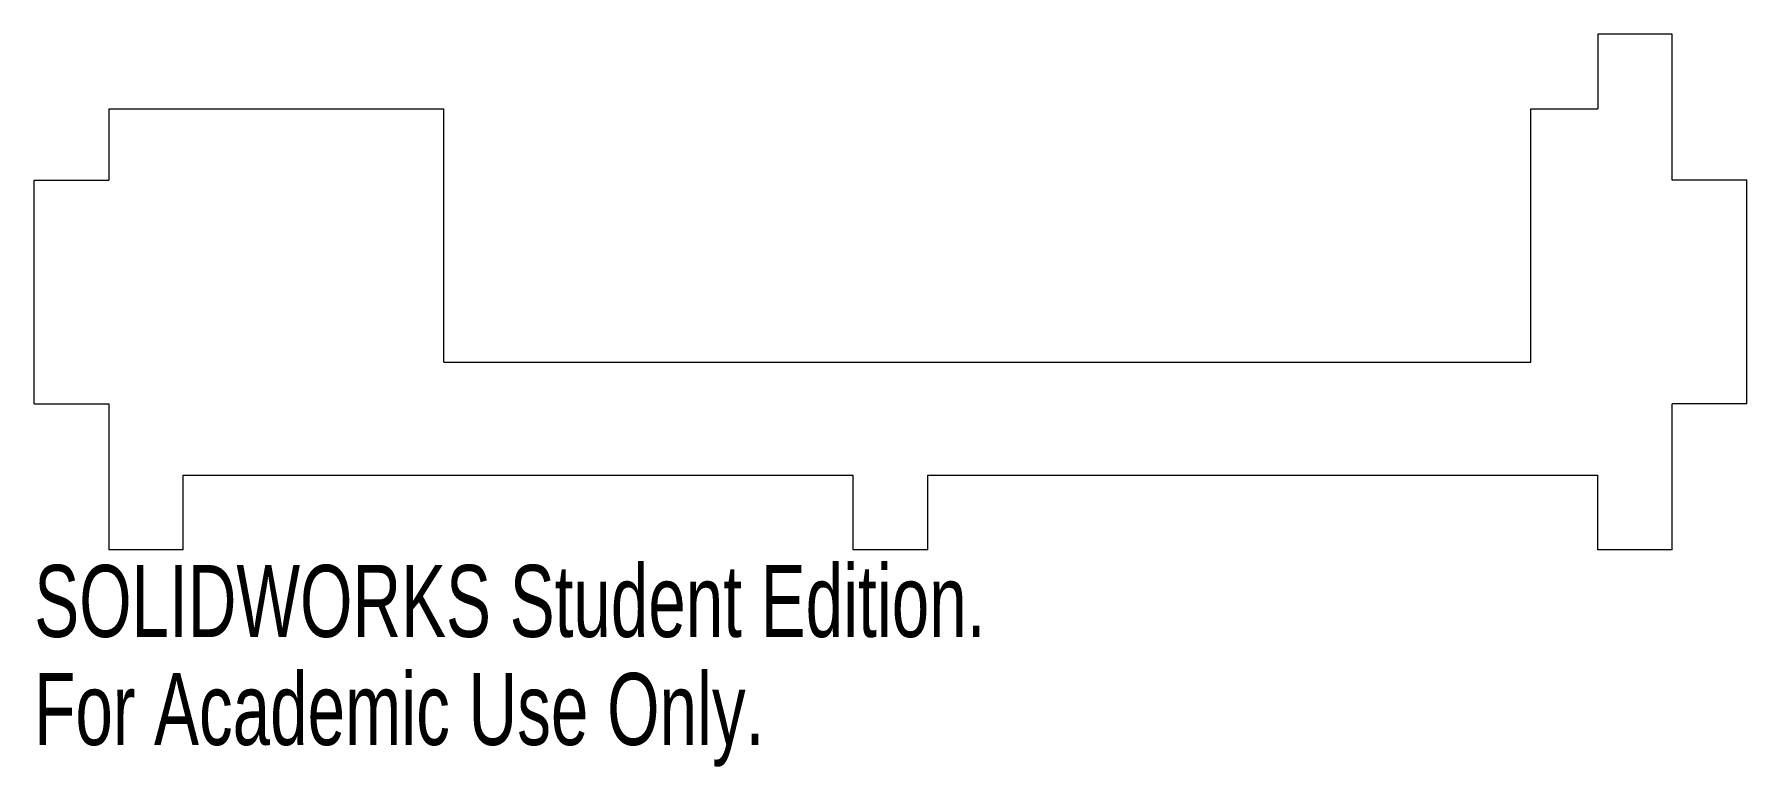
# Model space of a CAD drawing. Header units: millimetres. Extents: x -58 to 58, y -26 to 23.
import ezdxf

# ---------------------------------------------------------------- set-up
doc = ezdxf.new("R2010")
doc.units = ezdxf.units.MM
doc.styles.add('SLDTEXTSTYLE0', font='TXT', dxfattribs={"width": 0.7})

msp = doc.modelspace()

# ---------------------------------------------------------------- linework, layer by layer
at = {"color": 7, "linetype": 'Continuous', "lineweight": 15}
for p, q in [((52.5, 23.45), (47.5, 23.45)), ((47.5, 23.45), (47.5, 18.45)), ((52.5, 13.65), (52.5, 23.45)), ((-52.5, 18.45), (-30, 18.45)), ((-52.5, 18.45), (-52.5, 13.65)), ((-30, 1.45), (-30, 18.45)), ((43, 1.45), (43, 18.45)), ((43, 18.45), (47.5, 18.45)), ((-57.5, -1.35), (-57.5, 13.65)), ((-57.5, 13.65), (-52.5, 13.65)), ((57.5, 13.65), (52.5, 13.65)), ((57.5, -1.35), (57.5, 13.65)), ((-30, 1.45), (43, 1.45)), ((-57.5, -1.35), (-52.5, -1.35)), ((-52.5, -1.35), (-52.5, -11.15)), ((57.5, -1.35), (52.5, -1.35)), ((52.5, -11.15), (52.5, -1.35)), ((-47.5, -6.15), (-2.5, -6.15)), ((-47.5, -11.15), (-47.5, -6.15)), ((-2.5, -11.15), (-2.5, -6.15)), ((2.5, -11.15), (2.5, -6.15)), ((2.5, -6.15), (47.5, -6.15)), ((47.5, -11.15), (47.5, -6.15)), ((-47.5, -11.15), (-52.5, -11.15)), ((2.5, -11.15), (-2.5, -11.15)), ((52.5, -11.15), (47.5, -11.15))]:
    msp.add_line(p, q, dxfattribs=at)

# ---------------------------------------------------------------- texts
at = {"color": 7, "linetype": 'Continuous', "char_height": 4.8336, "attachment_point": 1, "style": 'SLDTEXTSTYLE0'}
for s, insert in [('SOLIDWORKS Student Edition.', (-57.5, -12.17)), ('For Academic Use Only.', (-57.5, -19.42))]:
    msp.add_mtext(s, dxfattribs=dict(at, insert=insert))

doc.saveas('drawing.dxf')
